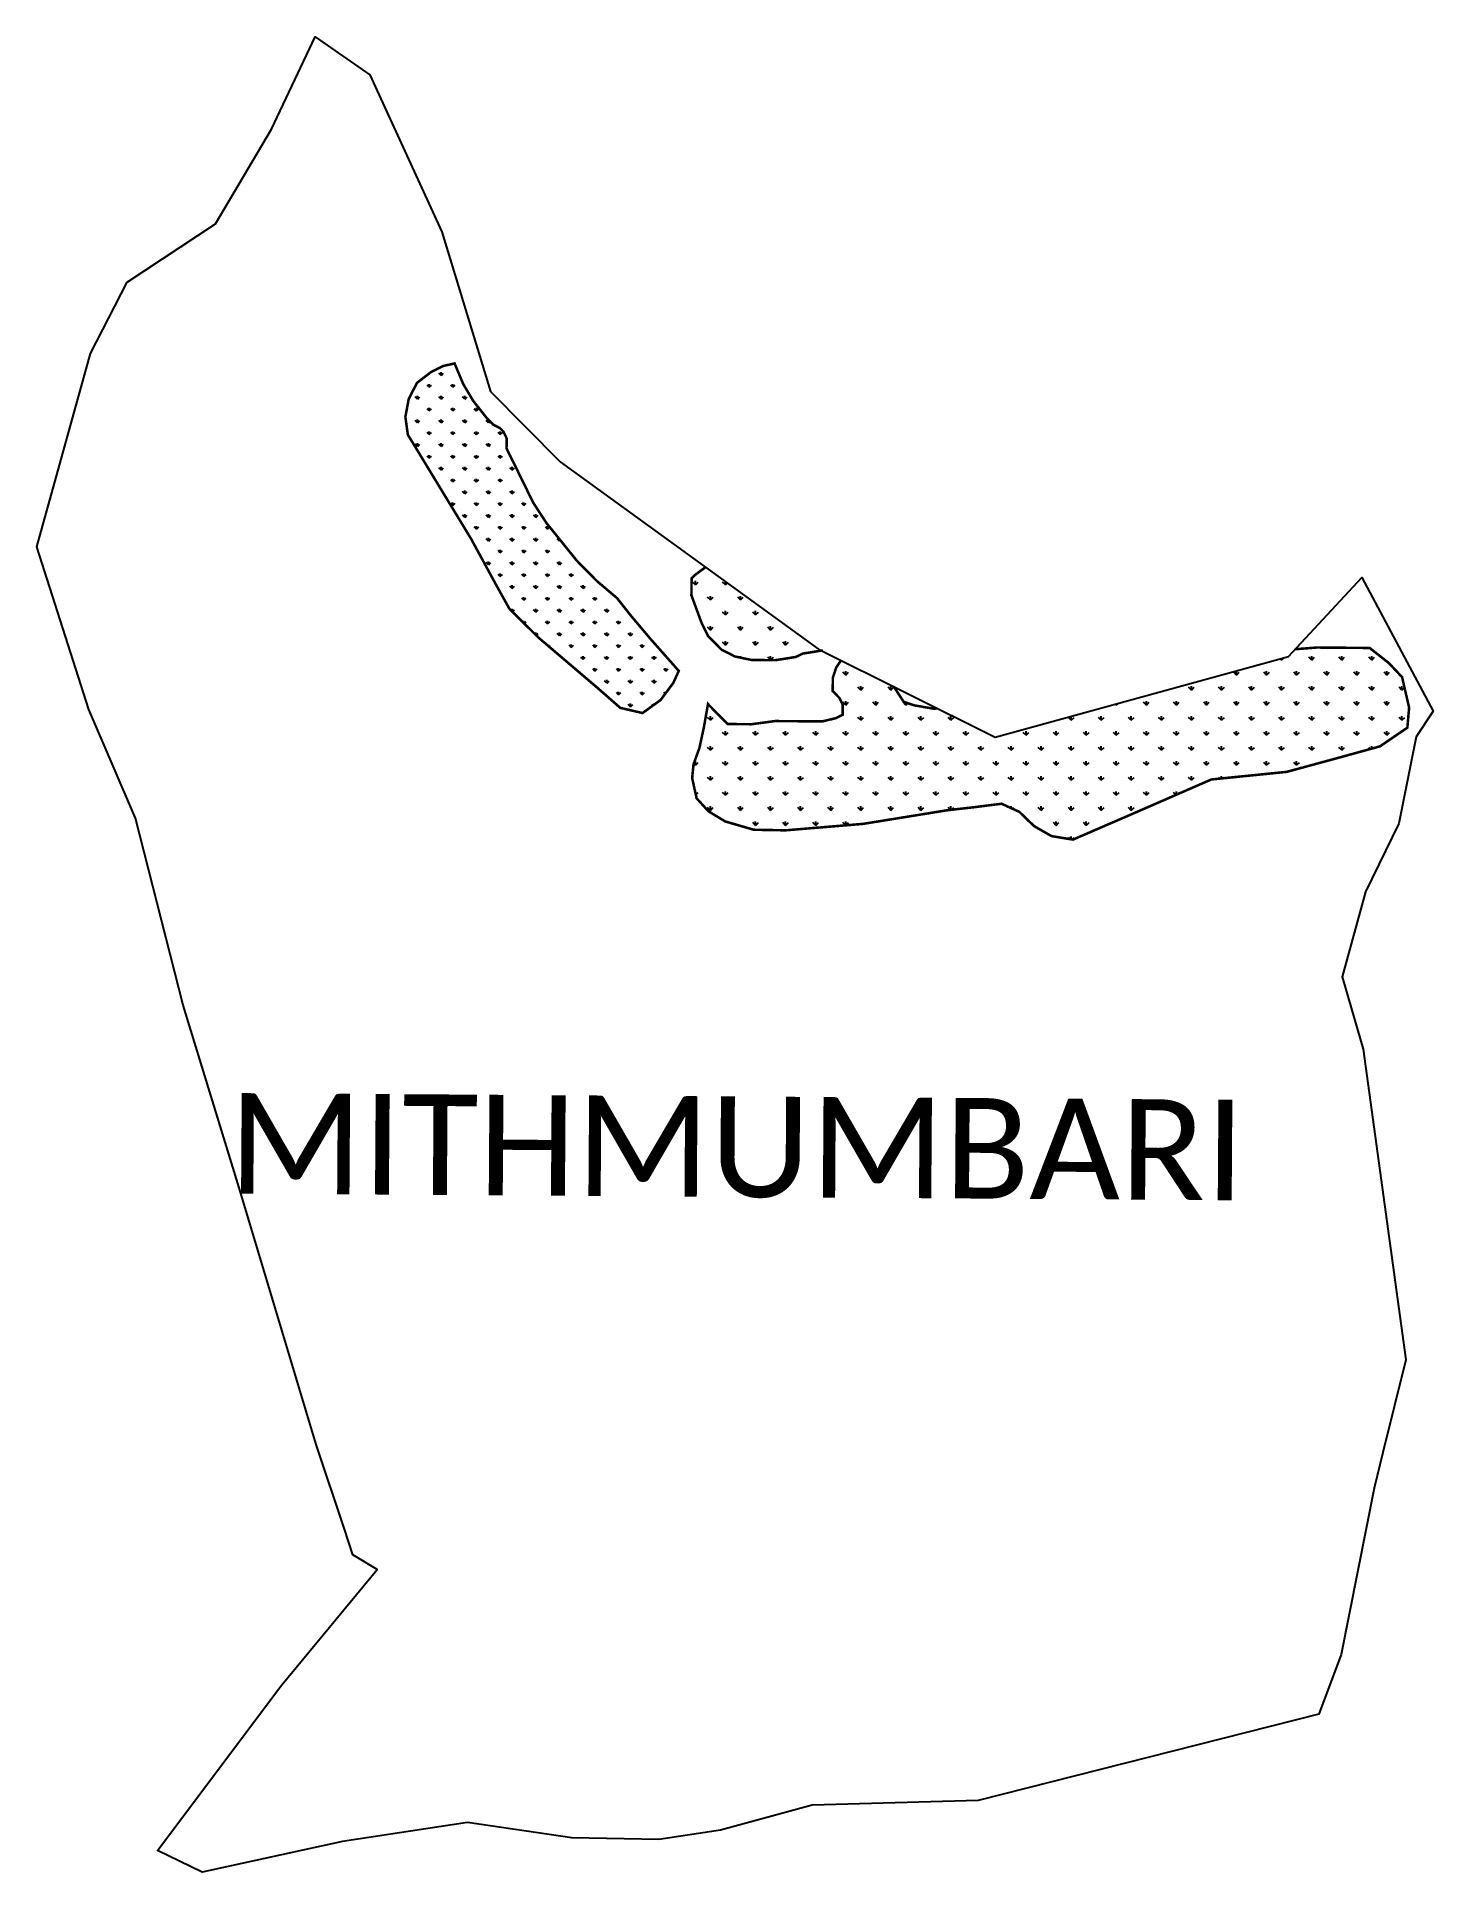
# Model space of a CAD drawing. Header units: metres. Extents: x 327657 to 329326, y 1807570 to 1809764.
import ezdxf

# ---------------------------------------------------------------- set-up
doc = ezdxf.new("R2010")
doc.units = ezdxf.units.M
doc.layers.add('MANGROOVES', color=112, linetype='Continuous')
doc.layers.add('VILLAGE NAME', color=250, linetype='Continuous')

msp = doc.modelspace()

# ---------------------------------------------------------------- linework, layer by layer
at = {"color": 3}
msp.add_lwpolyline([(327764.7, 1809470.3), (327870.5, 1809540.1), (327937.4, 1809653.3), (327989.6, 1809763.8), (328054.7, 1809718.3), (328140.7, 1809530.5), (328199.2, 1809339.9), (328282.3, 1809255.5), (328591.1, 1809031.7), (328801.9, 1808926.6), (329152.7, 1809022.9), (329240.1, 1809117.3), (329325.6, 1808957.7), (329305.1, 1808927), (329284.5, 1808823.5), (329244.7, 1808741.5), (329216.7, 1808640.1), (329241.6, 1808553.8), (329292.9, 1808182.3), (329265.2, 1808071.6), (329255.1, 1808028.8), (329215.4, 1807830.2), (329188.9, 1807758.9), (328781.6, 1807655.6), (328583.3, 1807650.1), (328473.8, 1807619.9), (328400, 1807609.1), (328296.1, 1807610.7), (328171.4, 1807629.4), (328022.3, 1807606.5), (327854.5, 1807569.7), (327801, 1807595.6), (327949.5, 1807793.8), (328063.5, 1807931.6), (328034.6, 1807949.2), (328024.5, 1807979.7), (327990.8, 1808081.2), (327898.8, 1808387.7), (327831.9, 1808606.3), (327775, 1808829.8), (327719.2, 1808959.7), (327656.8, 1809153.9), (327720.9, 1809385.1), (327764.7, 1809470.3)], dxfattribs=at)
at = {"layer": 'MANGROOVES', "linetype": 'Continuous'}
for p, q in [((328125.8, 1809344.8), (328123.2, 1809347.5)), ((328125.8, 1809344.8), (328125.8, 1809348.6)), ((328125.8, 1809344.8), (328128.5, 1809347.5)), ((328140, 1809359), (328137.3, 1809361.6)), ((328140, 1809359), (328140, 1809362.7)), ((328140, 1809359), (328142.6, 1809361.6)), ((328154.1, 1809344.8), (328151.5, 1809347.5)), ((328154.1, 1809344.8), (328154.1, 1809348.6)), ((328154.1, 1809344.8), (328156.8, 1809347.5)), ((328111.7, 1809330.7), (328109, 1809333.3)), ((328111.7, 1809330.7), (328111.7, 1809334.4)), ((328111.7, 1809330.7), (328114.3, 1809333.3)), ((328125.8, 1809316.5), (328125.8, 1809320.3)), ((328140, 1809330.7), (328137.3, 1809333.3)), ((328140, 1809330.7), (328140, 1809334.4)), ((328140, 1809330.7), (328142.6, 1809333.3)), ((328154.1, 1809316.5), (328154.1, 1809320.3)), ((328168.3, 1809330.7), (328165.6, 1809333.3)), ((328168.3, 1809330.7), (328168.3, 1809334.4)), ((328168.3, 1809330.7), (328170.9, 1809333.3)), ((328182.4, 1809316.5), (328182.4, 1809320.3)), ((328098.9, 1809317.9), (328100.2, 1809319.2)), ((328111.7, 1809302.4), (328109, 1809305.1)), ((328111.7, 1809302.4), (328111.7, 1809306.2)), ((328111.7, 1809302.4), (328114.3, 1809305.1)), ((328125.8, 1809316.5), (328123.2, 1809319.2)), ((328125.8, 1809316.5), (328128.5, 1809319.2)), ((328140, 1809302.4), (328137.3, 1809305.1)), ((328140, 1809302.4), (328140, 1809306.2)), ((328140, 1809302.4), (328142.6, 1809305.1)), ((328154.1, 1809316.5), (328151.5, 1809319.2)), ((328154.1, 1809316.5), (328156.8, 1809319.2)), ((328168.3, 1809302.4), (328165.6, 1809305.1)), ((328168.3, 1809302.4), (328168.3, 1809306.2)), ((328168.3, 1809302.4), (328170.9, 1809305.1)), ((328182.4, 1809316.5), (328179.7, 1809319.2)), ((328182.4, 1809316.5), (328185.1, 1809319.2)), ((328196.5, 1809302.4), (328193.9, 1809305.1)), ((328196.5, 1809302.4), (328196.5, 1809306)), ((328196.5, 1809302.4), (328198.3, 1809304.2)), ((328099.9, 1809290.6), (328100.2, 1809290.9)), ((328111.7, 1809274.1), (328109, 1809276.8)), ((328111.7, 1809274.1), (328111.7, 1809277.9)), ((328111.7, 1809274.1), (328114.3, 1809276.8)), ((328125.8, 1809288.3), (328123.2, 1809290.9)), ((328125.8, 1809288.3), (328125.8, 1809292)), ((328125.8, 1809288.3), (328128.5, 1809290.9)), ((328140, 1809274.1), (328137.3, 1809276.8)), ((328140, 1809274.1), (328140, 1809277.9)), ((328140, 1809274.1), (328142.6, 1809276.8)), ((328154.1, 1809288.3), (328151.5, 1809290.9)), ((328154.1, 1809288.3), (328154.1, 1809292)), ((328154.1, 1809288.3), (328156.8, 1809290.9)), ((328168.3, 1809274.1), (328165.6, 1809276.8)), ((328168.3, 1809274.1), (328168.3, 1809277.9)), ((328168.3, 1809274.1), (328170.9, 1809276.8)), ((328182.4, 1809288.3), (328179.7, 1809290.9)), ((328182.4, 1809288.3), (328182.4, 1809292)), ((328182.4, 1809288.3), (328185.1, 1809290.9)), ((328196.5, 1809274.1), (328193.9, 1809276.8)), ((328196.5, 1809274.1), (328196.5, 1809277.9)), ((328196.5, 1809274.1), (328199.2, 1809276.8)), ((328210.7, 1809288.3), (328208, 1809290.9)), ((328210.7, 1809288.3), (328210.7, 1809292)), ((328210.7, 1809288.3), (328213.3, 1809290.9)), ((328125.8, 1809260), (328123.2, 1809262.6)), ((328125.8, 1809260), (328125.8, 1809263.7)), ((328125.8, 1809260), (328128.5, 1809262.6)), ((328154.1, 1809260), (328151.5, 1809262.6)), ((328154.1, 1809260), (328154.1, 1809263.7)), ((328154.1, 1809260), (328156.8, 1809262.6)), ((328182.4, 1809260), (328179.7, 1809262.6)), ((328182.4, 1809260), (328182.4, 1809263.7)), ((328182.4, 1809260), (328185.1, 1809262.6)), ((328210.7, 1809260), (328208, 1809262.6)), ((328210.7, 1809260), (328210.7, 1809263.7)), ((328210.7, 1809260), (328213.3, 1809262.6)), ((328140, 1809245.8), (328137.3, 1809248.5)), ((328140, 1809245.8), (328140, 1809249.6)), ((328140, 1809245.8), (328142.6, 1809248.5)), ((328154.1, 1809231.7), (328151.5, 1809234.3)), ((328154.1, 1809231.7), (328154.1, 1809235.4)), ((328154.1, 1809231.7), (328156.8, 1809234.3)), ((328168.3, 1809245.8), (328165.6, 1809248.5)), ((328168.3, 1809245.8), (328168.3, 1809249.6)), ((328168.3, 1809245.8), (328170.9, 1809248.5)), ((328182.4, 1809231.7), (328179.7, 1809234.3)), ((328182.4, 1809231.7), (328182.4, 1809235.4)), ((328182.4, 1809231.7), (328185.1, 1809234.3)), ((328196.5, 1809245.8), (328193.9, 1809248.5)), ((328196.5, 1809245.8), (328196.5, 1809249.6)), ((328196.5, 1809245.8), (328199.2, 1809248.5)), ((328210.7, 1809231.7), (328208, 1809234.3)), ((328210.7, 1809231.7), (328210.7, 1809235.4)), ((328210.7, 1809231.7), (328213.3, 1809234.3)), ((328224.8, 1809245.8), (328222.2, 1809248.5)), ((328224.8, 1809245.8), (328224.8, 1809249.6)), ((328224.8, 1809245.8), (328227.5, 1809248.5)), ((328236.8, 1809233.9), (328236.3, 1809234.3)), ((328141.9, 1809219.5), (328142.6, 1809220.2)), ((328168.3, 1809217.6), (328165.6, 1809220.2)), ((328168.3, 1809217.6), (328168.3, 1809221.3)), ((328168.3, 1809217.6), (328170.9, 1809220.2)), ((328196.5, 1809217.6), (328193.9, 1809220.2)), ((328196.5, 1809217.6), (328196.5, 1809221.3)), ((328196.5, 1809217.6), (328199.2, 1809220.2)), ((328224.8, 1809217.6), (328222.2, 1809220.2)), ((328224.8, 1809217.6), (328224.8, 1809221.3)), ((328224.8, 1809217.6), (328227.5, 1809220.2)), ((328154.1, 1809203.4), (328151.5, 1809206.1)), ((328154.1, 1809203.4), (328154.1, 1809207.2)), ((328154.1, 1809203.4), (328156.8, 1809206.1)), ((328168.3, 1809189.3), (328165.6, 1809191.9)), ((328168.3, 1809189.3), (328168.3, 1809193)), ((328168.3, 1809189.3), (328170.9, 1809191.9)), ((328182.4, 1809203.4), (328179.7, 1809206.1)), ((328182.4, 1809203.4), (328182.4, 1809207.2)), ((328182.4, 1809203.4), (328185.1, 1809206.1)), ((328196.5, 1809189.3), (328193.9, 1809191.9)), ((328196.5, 1809189.3), (328196.5, 1809193)), ((328196.5, 1809189.3), (328199.2, 1809191.9)), ((328210.7, 1809203.4), (328208, 1809206.1)), ((328210.7, 1809203.4), (328210.7, 1809207.2)), ((328210.7, 1809203.4), (328213.3, 1809206.1)), ((328224.8, 1809189.3), (328222.2, 1809191.9)), ((328224.8, 1809189.3), (328224.8, 1809193)), ((328224.8, 1809189.3), (328227.5, 1809191.9)), ((328239, 1809203.4), (328236.3, 1809206.1)), ((328239, 1809203.4), (328239, 1809207.2)), ((328239, 1809203.4), (328241.6, 1809206.1)), ((328253.1, 1809189.3), (328250.5, 1809191.9)), ((328253.1, 1809189.3), (328253.1, 1809193)), ((328253.1, 1809189.3), (328255.8, 1809191.9)), ((328182.4, 1809175.1), (328179.7, 1809177.8)), ((328182.4, 1809175.1), (328182.4, 1809178.9)), ((328182.4, 1809175.1), (328185.1, 1809177.8)), ((328210.7, 1809175.1), (328208, 1809177.8)), ((328210.7, 1809175.1), (328210.7, 1809178.9)), ((328210.7, 1809175.1), (328213.3, 1809177.8)), ((328239, 1809175.1), (328236.3, 1809177.8)), ((328239, 1809175.1), (328239, 1809178.9)), ((328239, 1809175.1), (328241.6, 1809177.8)), ((328267.3, 1809175.1), (328264.6, 1809177.8)), ((328267.3, 1809175.1), (328267.3, 1809178.9)), ((328267.3, 1809175.1), (328269.8, 1809177.7)), ((328184, 1809148.5), (328185.1, 1809149.5)), ((328196.5, 1809161), (328193.9, 1809163.6)), ((328196.5, 1809161), (328196.5, 1809164.7)), ((328196.5, 1809161), (328199.2, 1809163.6)), ((328210.7, 1809146.8), (328208, 1809149.5)), ((328210.7, 1809146.8), (328210.7, 1809150.6)), ((328210.7, 1809146.8), (328213.3, 1809149.5)), ((328224.8, 1809161), (328222.2, 1809163.6)), ((328224.8, 1809161), (328224.8, 1809164.7)), ((328224.8, 1809161), (328227.5, 1809163.6)), ((328239, 1809146.8), (328236.3, 1809149.5)), ((328239, 1809146.8), (328239, 1809150.6)), ((328239, 1809146.8), (328241.6, 1809149.5)), ((328253.1, 1809161), (328250.5, 1809163.6)), ((328253.1, 1809161), (328253.1, 1809164.7)), ((328253.1, 1809161), (328255.8, 1809163.6)), ((328267.3, 1809146.8), (328264.6, 1809149.5)), ((328267.3, 1809146.8), (328267.3, 1809150.6)), ((328267.3, 1809146.8), (328269.9, 1809149.5)), ((328281.4, 1809161), (328278.7, 1809163.6)), ((328281.4, 1809161), (328281.4, 1809163.3)), ((328281.4, 1809161), (328282.4, 1809162)), ((328196.5, 1809132.7), (328193.9, 1809135.4)), ((328196.5, 1809132.7), (328196.5, 1809136.5)), ((328196.5, 1809132.7), (328199.2, 1809135.4)), ((328210.7, 1809118.6), (328210.7, 1809122.3)), ((328224.8, 1809132.7), (328222.2, 1809135.4)), ((328224.8, 1809132.7), (328224.8, 1809136.5)), ((328224.8, 1809132.7), (328227.5, 1809135.4)), ((328239, 1809118.6), (328239, 1809122.3)), ((328253.1, 1809132.7), (328250.5, 1809135.4)), ((328253.1, 1809132.7), (328253.1, 1809136.5)), ((328253.1, 1809132.7), (328255.8, 1809135.4)), ((328267.3, 1809118.6), (328267.3, 1809122.3)), ((328281.4, 1809132.7), (328278.7, 1809135.4)), ((328281.4, 1809132.7), (328281.4, 1809136.5)), ((328281.4, 1809132.7), (328284, 1809135.4)), ((328295.5, 1809118.6), (328295.5, 1809122.3)), ((328210.7, 1809118.6), (328208, 1809121.2)), ((328210.7, 1809118.6), (328213.3, 1809121.2)), ((328224.8, 1809104.4), (328222.2, 1809107.1)), ((328224.8, 1809104.4), (328224.8, 1809108.2)), ((328224.8, 1809104.4), (328227.5, 1809107.1)), ((328239, 1809118.6), (328236.3, 1809121.2)), ((328239, 1809118.6), (328241.6, 1809121.2)), ((328253.1, 1809104.4), (328250.5, 1809107.1)), ((328253.1, 1809104.4), (328253.1, 1809108.2)), ((328253.1, 1809104.4), (328255.8, 1809107.1)), ((328267.3, 1809118.6), (328264.6, 1809121.2)), ((328267.3, 1809118.6), (328269.9, 1809121.2)), ((328281.4, 1809104.4), (328278.7, 1809107.1)), ((328281.4, 1809104.4), (328281.4, 1809108.2)), ((328281.4, 1809104.4), (328284, 1809107.1)), ((328295.5, 1809118.6), (328292.9, 1809121.2)), ((328295.5, 1809118.6), (328298.2, 1809121.2)), ((328309.7, 1809104.4), (328307, 1809107.1)), ((328309.7, 1809104.4), (328309.7, 1809108.2)), ((328309.7, 1809104.4), (328312.3, 1809107.1)), ((328443.9, 1809108.5), (328440.5, 1809111.9)), ((328443.9, 1809108.5), (328443.9, 1809113.3)), ((328443.9, 1809108.5), (328447.3, 1809111.9)), ((328479.8, 1809108.5), (328476.4, 1809111.9)), ((328479.8, 1809108.5), (328479.8, 1809112.3)), ((328479.8, 1809108.5), (328482, 1809110.7)), ((328224.8, 1809076.7), (328224.8, 1809079.9)), ((328225.1, 1809076.4), (328227.5, 1809078.8)), ((328239, 1809090.3), (328236.3, 1809092.9)), ((328239, 1809090.3), (328239, 1809094)), ((328239, 1809090.3), (328241.6, 1809092.9)), ((328253.1, 1809076.1), (328250.5, 1809078.8)), ((328253.1, 1809076.1), (328253.1, 1809079.9)), ((328253.1, 1809076.1), (328255.8, 1809078.8)), ((328267.3, 1809090.3), (328264.6, 1809092.9)), ((328267.3, 1809090.3), (328267.3, 1809094)), ((328267.3, 1809090.3), (328269.9, 1809092.9)), ((328281.4, 1809076.1), (328278.7, 1809078.8)), ((328281.4, 1809076.1), (328281.4, 1809079.9)), ((328281.4, 1809076.1), (328284, 1809078.8)), ((328295.5, 1809090.3), (328292.9, 1809092.9)), ((328295.5, 1809090.3), (328295.5, 1809094)), ((328295.5, 1809090.3), (328298.2, 1809092.9)), ((328309.7, 1809076.1), (328307, 1809078.8)), ((328309.7, 1809076.1), (328309.7, 1809079.9)), ((328309.7, 1809076.1), (328312.3, 1809078.8)), ((328323.8, 1809090.3), (328321.2, 1809092.9)), ((328323.8, 1809090.3), (328323.8, 1809094)), ((328323.8, 1809090.3), (328326.5, 1809092.9)), ((328338, 1809076.1), (328335.3, 1809078.8)), ((328338, 1809076.1), (328338, 1809079.9)), ((328338, 1809076.1), (328340.6, 1809078.8)), ((328352.1, 1809090.3), (328349.5, 1809092.9)), ((328352.1, 1809090.3), (328352.1, 1809090.4)), ((328352.1, 1809090.3), (328352.2, 1809090.3)), ((328461.8, 1809090.6), (328458.5, 1809093.9)), ((328461.8, 1809090.6), (328461.8, 1809095.3)), ((328461.8, 1809090.6), (328465.2, 1809093.9)), ((328497.8, 1809090.6), (328494.4, 1809093.9)), ((328497.8, 1809090.6), (328497.8, 1809095.3)), ((328497.8, 1809090.6), (328501.1, 1809093.9)), ((328239, 1809062.7), (328239, 1809065.7)), ((328239.3, 1809062.4), (328241.6, 1809064.6)), ((328267.3, 1809062), (328264.6, 1809064.6)), ((328267.3, 1809062), (328267.3, 1809065.7)), ((328267.3, 1809062), (328269.9, 1809064.6)), ((328295.5, 1809062), (328292.9, 1809064.6)), ((328295.5, 1809062), (328295.5, 1809065.7)), ((328295.5, 1809062), (328298.2, 1809064.6)), ((328323.8, 1809062), (328321.2, 1809064.6)), ((328323.8, 1809062), (328323.8, 1809065.7)), ((328323.8, 1809062), (328326.5, 1809064.6)), ((328352.1, 1809062), (328349.5, 1809064.6)), ((328352.1, 1809062), (328352.1, 1809065.7)), ((328352.1, 1809062), (328354.8, 1809064.6)), ((328446.7, 1809075.4), (328447.3, 1809076)), ((328461.8, 1809054.6), (328458.5, 1809058)), ((328461.8, 1809054.6), (328461.8, 1809059.4)), ((328461.8, 1809054.6), (328465.2, 1809058)), ((328479.8, 1809072.6), (328476.4, 1809076)), ((328479.8, 1809072.6), (328479.8, 1809077.4)), ((328479.8, 1809072.6), (328483.2, 1809076)), ((328497.8, 1809054.6), (328494.4, 1809058)), ((328497.8, 1809054.6), (328497.8, 1809059.4)), ((328497.8, 1809054.6), (328501.1, 1809058)), ((328515.7, 1809072.6), (328512.4, 1809076)), ((328515.7, 1809072.6), (328515.7, 1809077.4)), ((328515.7, 1809072.6), (328519.1, 1809076)), ((328533.7, 1809054.6), (328530.3, 1809058)), ((328533.7, 1809054.6), (328533.7, 1809059.4)), ((328533.7, 1809054.6), (328537.1, 1809058)), ((328253.1, 1809048.8), (328253.1, 1809051.6)), ((328253.6, 1809048.3), (328255.8, 1809050.5)), ((328267.3, 1809036.2), (328267.3, 1809037.5)), ((328268.6, 1809035.1), (328269.9, 1809036.4)), ((328281.4, 1809047.8), (328278.7, 1809050.5)), ((328281.4, 1809047.8), (328281.4, 1809051.6)), ((328281.4, 1809047.8), (328284, 1809050.5)), ((328295.5, 1809033.7), (328292.9, 1809036.4)), ((328295.5, 1809033.7), (328295.5, 1809037.5)), ((328295.5, 1809033.7), (328298.2, 1809036.4)), ((328309.7, 1809047.8), (328307, 1809050.5)), ((328309.7, 1809047.8), (328309.7, 1809051.6)), ((328309.7, 1809047.8), (328312.3, 1809050.5)), ((328323.8, 1809033.7), (328321.2, 1809036.4)), ((328323.8, 1809033.7), (328323.8, 1809037.5)), ((328323.8, 1809033.7), (328326.5, 1809036.4)), ((328338, 1809047.8), (328335.3, 1809050.5)), ((328338, 1809047.8), (328338, 1809051.6)), ((328338, 1809047.8), (328340.6, 1809050.5)), ((328352.1, 1809033.7), (328349.5, 1809036.4)), ((328352.1, 1809033.7), (328352.1, 1809037.5)), ((328352.1, 1809033.7), (328354.8, 1809036.4)), ((328366.2, 1809047.8), (328363.6, 1809050.5)), ((328366.2, 1809047.8), (328366.2, 1809051.6)), ((328366.2, 1809047.8), (328368.9, 1809050.5)), ((328380.4, 1809033.7), (328377.7, 1809036.4)), ((328380.4, 1809033.7), (328380.4, 1809037.5)), ((328380.4, 1809033.7), (328383, 1809036.4)), ((328479.8, 1809036.7), (328476.4, 1809040)), ((328479.8, 1809036.7), (328479.8, 1809041.4)), ((328479.8, 1809036.7), (328483.2, 1809040)), ((328515.7, 1809036.7), (328512.4, 1809040)), ((328515.7, 1809036.7), (328515.7, 1809041.4)), ((328515.7, 1809036.7), (328519.1, 1809040)), ((328551.7, 1809036.7), (328548.3, 1809040)), ((328551.7, 1809036.7), (328551.7, 1809041.4)), ((328551.7, 1809036.7), (328555, 1809040)), ((328283.9, 1809022.1), (328284, 1809022.2)), ((328309.7, 1809019.6), (328307, 1809022.2)), ((328309.7, 1809019.6), (328309.7, 1809023.3)), ((328309.7, 1809019.6), (328312.3, 1809022.2)), ((328338, 1809019.6), (328335.3, 1809022.2)), ((328338, 1809019.6), (328338, 1809023.3)), ((328338, 1809019.6), (328340.6, 1809022.2)), ((328366.2, 1809019.6), (328363.6, 1809022.2)), ((328366.2, 1809019.6), (328366.2, 1809023.3)), ((328366.2, 1809019.6), (328368.9, 1809022.2)), ((328394.5, 1809019.6), (328391.9, 1809022.2)), ((328394.5, 1809019.6), (328394.5, 1809023.3)), ((328394.5, 1809019.6), (328397.2, 1809022.2)), ((328497.8, 1809021.6), (328497.8, 1809023.5)), ((328500.2, 1809021.1), (328501.1, 1809022.1)), ((328533.7, 1809018.7), (328530.3, 1809022.1)), ((328533.7, 1809018.7), (328533.7, 1809023.5)), ((328533.7, 1809018.7), (328537.1, 1809022.1)), ((329144.3, 1809018.7), (329142.9, 1809020.2)), ((329144.3, 1809018.7), (329146.9, 1809021.3)), ((329144.3, 1809018.7), (329144.3, 1809020.6)), ((329180.3, 1809018.7), (329176.9, 1809022.1)), ((329180.3, 1809018.7), (329180.3, 1809023.5)), ((329180.3, 1809018.7), (329183.6, 1809022.1)), ((329216.2, 1809018.7), (329212.8, 1809022.1)), ((329216.2, 1809018.7), (329216.2, 1809023.5)), ((329216.2, 1809018.7), (329219.6, 1809022.1)), ((329252.1, 1809018.7), (329248.7, 1809022.1)), ((329252.1, 1809018.7), (329252.1, 1809023.5)), ((329252.1, 1809018.7), (329255.5, 1809022.1)), ((328323.8, 1809005.4), (328321.2, 1809008.1)), ((328323.8, 1809005.4), (328323.8, 1809009.2)), ((328323.8, 1809005.4), (328326.5, 1809008.1)), ((328338, 1808991.3), (328335.3, 1808993.9)), ((328338, 1808991.3), (328338, 1808995)), ((328338, 1808991.3), (328340.6, 1808993.9)), ((328352.1, 1809005.4), (328349.5, 1809008.1)), ((328352.1, 1809005.4), (328352.1, 1809009.2)), ((328352.1, 1809005.4), (328354.8, 1809008.1)), ((328366.2, 1808991.3), (328363.6, 1808993.9)), ((328366.2, 1808991.3), (328366.2, 1808995)), ((328366.2, 1808991.3), (328368.9, 1808993.9)), ((328380.4, 1809005.4), (328377.7, 1809008.1)), ((328380.4, 1809005.4), (328380.4, 1809009.2)), ((328380.4, 1809005.4), (328383, 1809008.1)), ((328394.5, 1808991.3), (328391.9, 1808993.9)), ((328394.5, 1808991.3), (328394.5, 1808995)), ((328394.5, 1808991.3), (328397.2, 1808993.9)), ((328408.7, 1809005.4), (328406, 1809008.1)), ((328408.7, 1809005.4), (328408.7, 1809009.2)), ((328408.7, 1809005.4), (328411.3, 1809008.1)), ((328623.5, 1809000.8), (328620.1, 1809004.1)), ((328623.5, 1809000.8), (328623.5, 1809005.5)), ((328623.5, 1809000.8), (328626.9, 1809004.1)), ((329090.5, 1809000.8), (329087.1, 1809004.1)), ((329090.5, 1809000.8), (329090.5, 1809005.5)), ((329090.5, 1809000.8), (329093.8, 1809004.1)), ((329126.4, 1809000.8), (329123, 1809004.1)), ((329126.4, 1809000.8), (329126.4, 1809005.5)), ((329126.4, 1809000.8), (329129.8, 1809004.1)), ((329162.3, 1809000.8), (329158.9, 1809004.1)), ((329162.3, 1809000.8), (329162.3, 1809005.5)), ((329162.3, 1809000.8), (329165.7, 1809004.1)), ((329198.2, 1809000.8), (329194.9, 1809004.1)), ((329198.2, 1809000.8), (329198.2, 1809005.5)), ((329198.2, 1809000.8), (329201.6, 1809004.1)), ((329234.1, 1809000.8), (329230.8, 1809004.1)), ((329234.1, 1809000.8), (329234.1, 1809005.5)), ((329234.1, 1809000.8), (329237.5, 1809004.1)), ((329270.1, 1809000.8), (329266.7, 1809004.1)), ((329270.1, 1809000.8), (329270.1, 1809005.5)), ((329270.1, 1809000.8), (329273.4, 1809004.1)), ((328352.1, 1808977.1), (328349.5, 1808979.8)), ((328352.1, 1808977.1), (328352.1, 1808980.9)), ((328352.1, 1808977.1), (328354.8, 1808979.8)), ((328380.4, 1808977.1), (328377.7, 1808979.8)), ((328380.4, 1808977.1), (328380.4, 1808980.9)), ((328380.4, 1808977.1), (328383, 1808979.8)), ((328407.6, 1808978.2), (328406, 1808979.8)), ((328408.7, 1808979.6), (328408.7, 1808980.9)), ((328608, 1808985.2), (328608.9, 1808986.2)), ((328623.5, 1808964.8), (328623.5, 1808969.6)), ((328641.5, 1808982.8), (328638.1, 1808986.2)), ((328641.5, 1808982.8), (328641.5, 1808987.6)), ((328641.5, 1808982.8), (328644.8, 1808986.2)), ((328659.4, 1808964.8), (328659.4, 1808969.6)), ((328677.4, 1808982.8), (328674, 1808986.2)), ((328677.4, 1808982.8), (328677.4, 1808987.6)), ((328677.4, 1808982.8), (328680.7, 1808986.2)), ((328982.7, 1808964.8), (328982.7, 1808969.6)), ((329018.6, 1808964.8), (329018.6, 1808969.6)), ((329036.6, 1808982.8), (329033.2, 1808986.2)), ((329036.6, 1808982.8), (329036.6, 1808987.6)), ((329036.6, 1808982.8), (329040, 1808986.2)), ((329054.5, 1808964.8), (329054.5, 1808969.6)), ((329072.5, 1808982.8), (329069.1, 1808986.2)), ((329072.5, 1808982.8), (329072.5, 1808987.6)), ((329072.5, 1808982.8), (329075.9, 1808986.2)), ((329090.5, 1808964.8), (329090.5, 1808969.6)), ((329108.4, 1808982.8), (329105.1, 1808986.2)), ((329108.4, 1808982.8), (329108.4, 1808987.6)), ((329108.4, 1808982.8), (329111.8, 1808986.2)), ((329126.4, 1808964.8), (329126.4, 1808969.6)), ((329144.3, 1808982.8), (329141, 1808986.2)), ((329144.3, 1808982.8), (329144.3, 1808987.6)), ((329144.3, 1808982.8), (329147.7, 1808986.2)), ((329162.3, 1808964.8), (329162.3, 1808969.6)), ((329180.3, 1808982.8), (329176.9, 1808986.2)), ((329180.3, 1808982.8), (329180.3, 1808987.6)), ((329180.3, 1808982.8), (329183.6, 1808986.2)), ((329198.2, 1808964.8), (329198.2, 1808969.6)), ((329216.2, 1808982.8), (329212.8, 1808986.2)), ((329216.2, 1808982.8), (329216.2, 1808987.6)), ((329216.2, 1808982.8), (329219.6, 1808986.2)), ((329234.1, 1808964.8), (329234.1, 1808969.6)), ((329252.1, 1808982.8), (329248.7, 1808986.2)), ((329252.1, 1808982.8), (329252.1, 1808987.6)), ((329252.1, 1808982.8), (329255.5, 1808986.2)), ((329270.1, 1808964.8), (329270.1, 1808969.6)), ((329288, 1808982.8), (329284.7, 1808986.2)), ((329288, 1808982.8), (329288, 1808987.6)), ((329288, 1808982.8), (329291.1, 1808985.9)), ((328366.2, 1808963), (328363.6, 1808965.6)), ((328366.2, 1808963), (328366.2, 1808966.7)), ((328366.2, 1808963), (328368.9, 1808965.6)), ((328393.2, 1808964.4), (328391.9, 1808965.6)), ((328394.5, 1808965.3), (328394.5, 1808966.7)), ((328461.8, 1808946.9), (328458.5, 1808950.2)), ((328461.8, 1808946.9), (328461.8, 1808951.6)), ((328461.8, 1808946.9), (328465.2, 1808950.2)), ((328605.5, 1808946.9), (328604.8, 1808947.6)), ((328605.5, 1808946.9), (328606.8, 1808948.1)), ((328605.5, 1808946.9), (328605.5, 1808947.8)), ((328623.5, 1808964.8), (328620.1, 1808968.2)), ((328623.5, 1808964.8), (328626.9, 1808968.2)), ((328641.5, 1808946.9), (328638.1, 1808950.2)), ((328641.5, 1808946.9), (328641.5, 1808951.6)), ((328641.5, 1808946.9), (328644.8, 1808950.2)), ((328659.4, 1808964.8), (328656, 1808968.2)), ((328659.4, 1808964.8), (328662.8, 1808968.2)), ((328677.4, 1808946.9), (328674, 1808950.2)), ((328677.4, 1808946.9), (328677.4, 1808951.6)), ((328677.4, 1808946.9), (328680.7, 1808950.2)), ((328695.3, 1808964.8), (328692, 1808968.2)), ((328695.3, 1808964.8), (328695.3, 1808968)), ((328695.3, 1808964.8), (328697.7, 1808967.2)), ((328713.3, 1808946.9), (328709.9, 1808950.2)), ((328713.3, 1808946.9), (328713.3, 1808951.6)), ((328713.3, 1808946.9), (328716.7, 1808950.2)), ((328749.2, 1808946.9), (328745.8, 1808950.2)), ((328749.2, 1808946.9), (328749.2, 1808951.6)), ((328749.2, 1808946.9), (328752.6, 1808950.2)), ((328892.9, 1808946.9), (328889.5, 1808950.2)), ((328892.9, 1808946.9), (328892.9, 1808951.6)), ((328892.9, 1808946.9), (328896.3, 1808950.2)), ((328928.8, 1808946.9), (328925.5, 1808950.2)), ((328928.8, 1808946.9), (328928.8, 1808951.6)), ((328928.8, 1808946.9), (328932.2, 1808950.2)), ((328946.8, 1808964.8), (328945.6, 1808966)), ((328946.8, 1808964.8), (328948.9, 1808966.9)), ((328946.8, 1808964.8), (328946.8, 1808966.4)), ((328964.7, 1808946.9), (328961.4, 1808950.2)), ((328964.7, 1808946.9), (328964.7, 1808951.6)), ((328964.7, 1808946.9), (328968.1, 1808950.2)), ((328982.7, 1808964.8), (328979.3, 1808968.2)), ((328982.7, 1808964.8), (328986.1, 1808968.2)), ((329000.7, 1808946.9), (328997.3, 1808950.2)), ((329000.7, 1808946.9), (329000.7, 1808951.6)), ((329000.7, 1808946.9), (329004, 1808950.2)), ((329018.6, 1808964.8), (329015.3, 1808968.2)), ((329018.6, 1808964.8), (329022, 1808968.2)), ((329036.6, 1808946.9), (329033.2, 1808950.2)), ((329036.6, 1808946.9), (329036.6, 1808951.6)), ((329036.6, 1808946.9), (329040, 1808950.2)), ((329054.5, 1808964.8), (329051.2, 1808968.2)), ((329054.5, 1808964.8), (329057.9, 1808968.2)), ((329072.5, 1808946.9), (329069.1, 1808950.2)), ((329072.5, 1808946.9), (329072.5, 1808951.6)), ((329072.5, 1808946.9), (329075.9, 1808950.2)), ((329090.5, 1808964.8), (329087.1, 1808968.2)), ((329090.5, 1808964.8), (329093.8, 1808968.2)), ((329108.4, 1808946.9), (329105.1, 1808950.2)), ((329108.4, 1808946.9), (329108.4, 1808951.6)), ((329108.4, 1808946.9), (329111.8, 1808950.2)), ((329126.4, 1808964.8), (329123, 1808968.2)), ((329126.4, 1808964.8), (329129.8, 1808968.2)), ((329144.3, 1808946.9), (329141, 1808950.2)), ((329144.3, 1808946.9), (329144.3, 1808951.6)), ((329144.3, 1808946.9), (329147.7, 1808950.2)), ((329162.3, 1808964.8), (329158.9, 1808968.2)), ((329162.3, 1808964.8), (329165.7, 1808968.2)), ((329180.3, 1808946.9), (329176.9, 1808950.2)), ((329180.3, 1808946.9), (329180.3, 1808951.6)), ((329180.3, 1808946.9), (329183.6, 1808950.2)), ((329198.2, 1808964.8), (329194.9, 1808968.2)), ((329198.2, 1808964.8), (329201.6, 1808968.2)), ((329216.2, 1808946.9), (329212.8, 1808950.2)), ((329216.2, 1808946.9), (329216.2, 1808951.6)), ((329216.2, 1808946.9), (329219.6, 1808950.2)), ((329234.1, 1808964.8), (329230.8, 1808968.2)), ((329234.1, 1808964.8), (329237.5, 1808968.2)), ((329252.1, 1808946.9), (329248.7, 1808950.2)), ((329252.1, 1808946.9), (329252.1, 1808951.6)), ((329252.1, 1808946.9), (329255.5, 1808950.2)), ((329270.1, 1808964.8), (329266.7, 1808968.2)), ((329270.1, 1808964.8), (329273.4, 1808968.2)), ((329288, 1808946.9), (329284.7, 1808950.2)), ((329288, 1808946.9), (329288, 1808951.6)), ((329288, 1808946.9), (329291.4, 1808950.2)), ((328479.8, 1808928.9), (328476.4, 1808932.3)), ((328479.8, 1808928.9), (328479.8, 1808933.7)), ((328479.8, 1808928.9), (328483.2, 1808932.3)), ((328515.7, 1808928.9), (328512.4, 1808932.3)), ((328515.7, 1808928.9), (328515.7, 1808933.7)), ((328515.7, 1808928.9), (328519.1, 1808932.3)), ((328551.7, 1808928.9), (328548.3, 1808932.3)), ((328551.7, 1808928.9), (328551.7, 1808933.7)), ((328551.7, 1808928.9), (328555, 1808932.3)), ((328587.6, 1808928.9), (328584.2, 1808932.3)), ((328587.6, 1808928.9), (328587.6, 1808933.7)), ((328587.6, 1808928.9), (328590.9, 1808932.3)), ((328623.5, 1808928.9), (328620.1, 1808932.3)), ((328623.5, 1808928.9), (328623.5, 1808933.7)), ((328623.5, 1808928.9), (328626.9, 1808932.3)), ((328659.4, 1808928.9), (328656, 1808932.3)), ((328659.4, 1808928.9), (328659.4, 1808933.7)), ((328659.4, 1808928.9), (328662.8, 1808932.3)), ((328695.3, 1808928.9), (328692, 1808932.3)), ((328695.3, 1808928.9), (328695.3, 1808933.7)), ((328695.3, 1808928.9), (328698.7, 1808932.3)), ((328731.3, 1808928.9), (328727.9, 1808932.3)), ((328731.3, 1808928.9), (328731.3, 1808933.7)), ((328731.3, 1808928.9), (328734.6, 1808932.3)), ((328767.2, 1808928.9), (328763.8, 1808932.3)), ((328767.2, 1808928.9), (328767.2, 1808933.7)), ((328767.2, 1808928.9), (328770.5, 1808932.3)), ((328839, 1808928.9), (328835.7, 1808932.3)), ((328839, 1808928.9), (328839, 1808933.7)), ((328839, 1808928.9), (328842.4, 1808932.3)), ((328874.9, 1808928.9), (328871.6, 1808932.3)), ((328874.9, 1808928.9), (328874.9, 1808933.7)), ((328874.9, 1808928.9), (328878.3, 1808932.3)), ((328910.9, 1808928.9), (328907.5, 1808932.3)), ((328910.9, 1808928.9), (328910.9, 1808933.7)), ((328910.9, 1808928.9), (328914.2, 1808932.3)), ((328946.8, 1808928.9), (328943.4, 1808932.3)), ((328946.8, 1808928.9), (328946.8, 1808933.7)), ((328946.8, 1808928.9), (328950.1, 1808932.3)), ((328982.7, 1808928.9), (328979.3, 1808932.3)), ((328982.7, 1808928.9), (328982.7, 1808933.7)), ((328982.7, 1808928.9), (328986.1, 1808932.3)), ((329018.6, 1808928.9), (329015.3, 1808932.3)), ((329018.6, 1808928.9), (329018.6, 1808933.7)), ((329018.6, 1808928.9), (329022, 1808932.3)), ((329054.5, 1808928.9), (329051.2, 1808932.3)), ((329054.5, 1808928.9), (329054.5, 1808933.7)), ((329054.5, 1808928.9), (329057.9, 1808932.3)), ((329090.5, 1808928.9), (329087.1, 1808932.3)), ((329090.5, 1808928.9), (329090.5, 1808933.7)), ((329090.5, 1808928.9), (329093.8, 1808932.3)), ((329126.4, 1808928.9), (329123, 1808932.3)), ((329126.4, 1808928.9), (329126.4, 1808933.7)), ((329126.4, 1808928.9), (329129.8, 1808932.3)), ((329162.3, 1808928.9), (329158.9, 1808932.3)), ((329162.3, 1808928.9), (329162.3, 1808933.7)), ((329162.3, 1808928.9), (329165.7, 1808932.3)), ((329198.2, 1808928.9), (329194.9, 1808932.3)), ((329198.2, 1808928.9), (329198.2, 1808933.7)), ((329198.2, 1808928.9), (329201.6, 1808932.3)), ((329234.1, 1808928.9), (329230.8, 1808932.3)), ((329234.1, 1808928.9), (329234.1, 1808933.7)), ((329234.1, 1808928.9), (329237.5, 1808932.3)), ((329270.1, 1808928.9), (329266.7, 1808932.3)), ((329270.1, 1808928.9), (329270.1, 1808933.7)), ((329270.1, 1808928.9), (329273.4, 1808932.3)), ((328461.8, 1808911), (328458.5, 1808914.3)), ((328461.8, 1808911), (328461.8, 1808915.7)), ((328461.8, 1808911), (328465.2, 1808914.3)), ((328497.8, 1808911), (328494.4, 1808914.3)), ((328497.8, 1808911), (328497.8, 1808915.7)), ((328497.8, 1808911), (328501.1, 1808914.3)), ((328533.7, 1808911), (328530.3, 1808914.3)), ((328533.7, 1808911), (328533.7, 1808915.7)), ((328533.7, 1808911), (328537.1, 1808914.3)), ((328569.6, 1808911), (328566.2, 1808914.3)), ((328569.6, 1808911), (328569.6, 1808915.7)), ((328569.6, 1808911), (328573, 1808914.3)), ((328605.5, 1808911), (328602.2, 1808914.3)), ((328605.5, 1808911), (328605.5, 1808915.7)), ((328605.5, 1808911), (328608.9, 1808914.3)), ((328641.5, 1808911), (328638.1, 1808914.3)), ((328641.5, 1808911), (328641.5, 1808915.7)), ((328641.5, 1808911), (328644.8, 1808914.3)), ((328677.4, 1808911), (328674, 1808914.3)), ((328677.4, 1808911), (328677.4, 1808915.7)), ((328677.4, 1808911), (328680.7, 1808914.3)), ((328713.3, 1808911), (328709.9, 1808914.3)), ((328713.3, 1808911), (328713.3, 1808915.7)), ((328713.3, 1808911), (328716.7, 1808914.3)), ((328749.2, 1808911), (328745.8, 1808914.3)), ((328749.2, 1808911), (328749.2, 1808915.7)), ((328749.2, 1808911), (328752.6, 1808914.3)), ((328785.1, 1808911), (328781.8, 1808914.3)), ((328785.1, 1808911), (328785.1, 1808915.7)), ((328785.1, 1808911), (328788.5, 1808914.3)), ((328821.1, 1808911), (328817.7, 1808914.3)), ((328821.1, 1808911), (328821.1, 1808915.7)), ((328821.1, 1808911), (328824.4, 1808914.3)), ((328857, 1808911), (328853.6, 1808914.3)), ((328857, 1808911), (328857, 1808915.7)), ((328857, 1808911), (328860.3, 1808914.3)), ((328892.9, 1808911), (328889.5, 1808914.3)), ((328892.9, 1808911), (328892.9, 1808915.7)), ((328892.9, 1808911), (328896.3, 1808914.3)), ((328928.8, 1808911), (328925.5, 1808914.3)), ((328928.8, 1808911), (328928.8, 1808915.7)), ((328928.8, 1808911), (328932.2, 1808914.3)), ((328964.7, 1808911), (328961.4, 1808914.3)), ((328964.7, 1808911), (328964.7, 1808915.7)), ((328964.7, 1808911), (328968.1, 1808914.3)), ((329000.7, 1808911), (328997.3, 1808914.3)), ((329000.7, 1808911), (329000.7, 1808915.7)), ((329000.7, 1808911), (329004, 1808914.3)), ((329036.6, 1808911), (329033.2, 1808914.3)), ((329036.6, 1808911), (329036.6, 1808915.7)), ((329036.6, 1808911), (329040, 1808914.3)), ((329072.5, 1808911), (329069.1, 1808914.3)), ((329072.5, 1808911), (329072.5, 1808915.7)), ((329072.5, 1808911), (329075.9, 1808914.3)), ((329108.4, 1808911), (329105.1, 1808914.3)), ((329108.4, 1808911), (329108.4, 1808915.7)), ((329108.4, 1808911), (329111.8, 1808914.3)), ((329144.3, 1808911), (329141, 1808914.3)), ((329144.3, 1808911), (329144.3, 1808915.7)), ((329144.3, 1808911), (329147.7, 1808914.3)), ((329180.3, 1808911), (329176.9, 1808914.3)), ((329180.3, 1808911), (329180.3, 1808915.7)), ((329180.3, 1808911), (329183.6, 1808914.3)), ((329216.2, 1808911), (329212.8, 1808914.3)), ((329216.2, 1808911), (329216.2, 1808915.7)), ((329216.2, 1808911), (329219.6, 1808914.3)), ((329250.6, 1808912.5), (329248.7, 1808914.3)), ((329252.1, 1808912.9), (329252.1, 1808915.7)), ((329254.8, 1808913.6), (329255.5, 1808914.3)), ((328443.9, 1808893), (328441.9, 1808895)), ((328443.9, 1808893), (328443.9, 1808897.8)), ((328443.9, 1808893), (328447.3, 1808896.4)), ((328479.8, 1808893), (328476.4, 1808896.4)), ((328479.8, 1808893), (328479.8, 1808897.8)), ((328479.8, 1808893), (328483.2, 1808896.4)), ((328515.7, 1808893), (328512.4, 1808896.4)), ((328515.7, 1808893), (328515.7, 1808897.8)), ((328515.7, 1808893), (328519.1, 1808896.4)), ((328551.7, 1808893), (328548.3, 1808896.4)), ((328551.7, 1808893), (328551.7, 1808897.8)), ((328551.7, 1808893), (328555, 1808896.4)), ((328587.6, 1808893), (328584.2, 1808896.4)), ((328587.6, 1808893), (328587.6, 1808897.8)), ((328587.6, 1808893), (328590.9, 1808896.4)), ((328623.5, 1808893), (328620.1, 1808896.4)), ((328623.5, 1808893), (328623.5, 1808897.8)), ((328623.5, 1808893), (328626.9, 1808896.4)), ((328659.4, 1808893), (328656, 1808896.4)), ((328659.4, 1808893), (328659.4, 1808897.8)), ((328659.4, 1808893), (328662.8, 1808896.4)), ((328695.3, 1808893), (328692, 1808896.4)), ((328695.3, 1808893), (328695.3, 1808897.8)), ((328695.3, 1808893), (328698.7, 1808896.4)), ((328731.3, 1808893), (328727.9, 1808896.4)), ((328731.3, 1808893), (328731.3, 1808897.8)), ((328731.3, 1808893), (328734.6, 1808896.4)), ((328767.2, 1808893), (328763.8, 1808896.4)), ((328767.2, 1808893), (328767.2, 1808897.8)), ((328767.2, 1808893), (328770.5, 1808896.4)), ((328803.1, 1808893), (328799.7, 1808896.4)), ((328803.1, 1808893), (328803.1, 1808897.8)), ((328803.1, 1808893), (328806.5, 1808896.4)), ((328839, 1808893), (328835.7, 1808896.4)), ((328839, 1808893), (328839, 1808897.8)), ((328839, 1808893), (328842.4, 1808896.4)), ((328874.9, 1808893), (328871.6, 1808896.4)), ((328874.9, 1808893), (328874.9, 1808897.8)), ((328874.9, 1808893), (328878.3, 1808896.4)), ((328910.9, 1808893), (328907.5, 1808896.4)), ((328910.9, 1808893), (328910.9, 1808897.8)), ((328910.9, 1808893), (328914.2, 1808896.4)), ((328946.8, 1808893), (328943.4, 1808896.4)), ((328946.8, 1808893), (328946.8, 1808897.8)), ((328946.8, 1808893), (328950.1, 1808896.4)), ((328982.7, 1808893), (328979.3, 1808896.4)), ((328982.7, 1808893), (328982.7, 1808897.8)), ((328982.7, 1808893), (328986.1, 1808896.4)), ((329018.6, 1808893), (329015.3, 1808896.4)), ((329018.6, 1808893), (329018.6, 1808897.8)), ((329018.6, 1808893), (329022, 1808896.4)), ((329054.5, 1808893), (329051.2, 1808896.4)), ((329054.5, 1808893), (329054.5, 1808897.8)), ((329054.5, 1808893), (329057.9, 1808896.4)), ((329090.5, 1808893), (329087.1, 1808896.4)), ((329090.5, 1808893), (329090.5, 1808897.8)), ((329090.5, 1808893), (329093.8, 1808896.4)), ((329126.4, 1808893), (329123, 1808896.4)), ((329126.4, 1808893), (329126.4, 1808897.8)), ((329126.4, 1808893), (329129.8, 1808896.4)), ((329162.3, 1808893), (329158.9, 1808896.4)), ((329162.3, 1808893), (329162.3, 1808897.8)), ((329162.3, 1808893), (329165.7, 1808896.4)), ((328443.9, 1808859.8), (328443.9, 1808861.8)), ((328444.4, 1808857.6), (328447.3, 1808860.4)), ((328461.8, 1808875), (328458.5, 1808878.4)), ((328461.8, 1808875), (328461.8, 1808879.8)), ((328461.8, 1808875), (328465.2, 1808878.4)), ((328479.8, 1808857.1), (328476.4, 1808860.4)), ((328479.8, 1808857.1), (328479.8, 1808861.8)), ((328479.8, 1808857.1), (328483.2, 1808860.4)), ((328497.8, 1808875), (328494.4, 1808878.4)), ((328497.8, 1808875), (328497.8, 1808879.8)), ((328497.8, 1808875), (328501.1, 1808878.4)), ((328515.7, 1808857.1), (328512.4, 1808860.4)), ((328515.7, 1808857.1), (328515.7, 1808861.8)), ((328515.7, 1808857.1), (328519.1, 1808860.4)), ((328533.7, 1808875), (328530.3, 1808878.4)), ((328533.7, 1808875), (328533.7, 1808879.8)), ((328533.7, 1808875), (328537.1, 1808878.4)), ((328551.7, 1808857.1), (328548.3, 1808860.4)), ((328551.7, 1808857.1), (328551.7, 1808861.8)), ((328551.7, 1808857.1), (328555, 1808860.4)), ((328569.6, 1808875), (328566.2, 1808878.4)), ((328569.6, 1808875), (328569.6, 1808879.8)), ((328569.6, 1808875), (328573, 1808878.4)), ((328587.6, 1808857.1), (328584.2, 1808860.4)), ((328587.6, 1808857.1), (328587.6, 1808861.8)), ((328587.6, 1808857.1), (328590.9, 1808860.4)), ((328605.5, 1808875), (328602.2, 1808878.4)), ((328605.5, 1808875), (328605.5, 1808879.8)), ((328605.5, 1808875), (328608.9, 1808878.4)), ((328623.5, 1808857.1), (328620.1, 1808860.4)), ((328623.5, 1808857.1), (328623.5, 1808861.8)), ((328623.5, 1808857.1), (328626.9, 1808860.4)), ((328641.5, 1808875), (328638.1, 1808878.4)), ((328641.5, 1808875), (328641.5, 1808879.8)), ((328641.5, 1808875), (328644.8, 1808878.4)), ((328659.4, 1808857.1), (328656, 1808860.4)), ((328659.4, 1808857.1), (328659.4, 1808861.8)), ((328659.4, 1808857.1), (328662.8, 1808860.4)), ((328677.4, 1808875), (328674, 1808878.4)), ((328677.4, 1808875), (328677.4, 1808879.8)), ((328677.4, 1808875), (328680.7, 1808878.4)), ((328695.3, 1808857.1), (328692, 1808860.4)), ((328695.3, 1808857.1), (328695.3, 1808861.8)), ((328695.3, 1808857.1), (328698.7, 1808860.4)), ((328713.3, 1808875), (328709.9, 1808878.4)), ((328713.3, 1808875), (328713.3, 1808879.8)), ((328713.3, 1808875), (328716.7, 1808878.4)), ((328731.3, 1808857.1), (328727.9, 1808860.4)), ((328731.3, 1808857.1), (328731.3, 1808861.8)), ((328731.3, 1808857.1), (328734.6, 1808860.4)), ((328749.2, 1808875), (328745.8, 1808878.4)), ((328749.2, 1808875), (328749.2, 1808879.8)), ((328749.2, 1808875), (328752.6, 1808878.4)), ((328767.2, 1808857.1), (328763.8, 1808860.4)), ((328767.2, 1808857.1), (328767.2, 1808861.8)), ((328767.2, 1808857.1), (328770.5, 1808860.4)), ((328785.1, 1808875), (328781.8, 1808878.4)), ((328785.1, 1808875), (328785.1, 1808879.8)), ((328785.1, 1808875), (328788.5, 1808878.4)), ((328803.1, 1808857.1), (328799.7, 1808860.4)), ((328803.1, 1808857.1), (328803.1, 1808861.8)), ((328803.1, 1808857.1), (328806.5, 1808860.4)), ((328821.1, 1808875), (328817.7, 1808878.4)), ((328821.1, 1808875), (328821.1, 1808879.8)), ((328821.1, 1808875), (328824.4, 1808878.4)), ((328839, 1808857.1), (328835.7, 1808860.4)), ((328839, 1808857.1), (328839, 1808861.8)), ((328839, 1808857.1), (328842.4, 1808860.4)), ((328857, 1808875), (328853.6, 1808878.4)), ((328857, 1808875), (328857, 1808879.8)), ((328857, 1808875), (328860.3, 1808878.4)), ((328874.9, 1808857.1), (328871.6, 1808860.4)), ((328874.9, 1808857.1), (328874.9, 1808861.8)), ((328874.9, 1808857.1), (328878.3, 1808860.4)), ((328892.9, 1808875), (328889.5, 1808878.4)), ((328892.9, 1808875), (328892.9, 1808879.8)), ((328892.9, 1808875), (328896.3, 1808878.4)), ((328910.9, 1808857.1), (328907.5, 1808860.4)), ((328910.9, 1808857.1), (328910.9, 1808861.8)), ((328910.9, 1808857.1), (328914.2, 1808860.4)), ((328928.8, 1808875), (328925.5, 1808878.4)), ((328928.8, 1808875), (328928.8, 1808879.8)), ((328928.8, 1808875), (328932.2, 1808878.4)), ((328946.8, 1808857.1), (328943.4, 1808860.4)), ((328946.8, 1808857.1), (328946.8, 1808861.8)), ((328946.8, 1808857.1), (328950.1, 1808860.4)), ((328964.7, 1808875), (328961.4, 1808878.4)), ((328964.7, 1808875), (328964.7, 1808879.8)), ((328964.7, 1808875), (328968.1, 1808878.4)), ((328982.7, 1808857.1), (328979.3, 1808860.4)), ((328982.7, 1808857.1), (328982.7, 1808861.8)), ((328982.7, 1808857.1), (328986.1, 1808860.4)), ((329000.7, 1808875), (328997.3, 1808878.4)), ((329000.7, 1808875), (329000.7, 1808879.8)), ((329000.7, 1808875), (329004, 1808878.4)), ((329018.1, 1808857.6), (329015.3, 1808860.4)), ((329018.6, 1808857.8), (329018.6, 1808861.8)), ((329019.9, 1808858.4), (329022, 1808860.4)), ((329036.6, 1808875), (329033.2, 1808878.4)), ((329036.6, 1808875), (329036.6, 1808879.8)), ((329036.6, 1808875), (329040, 1808878.4)), ((329070.5, 1808877), (329069.1, 1808878.4)), ((329072.5, 1808877.2), (329072.5, 1808879.8)), ((329075, 1808877.5), (329075.9, 1808878.4)), ((328461.8, 1808839.1), (328458.5, 1808842.5)), ((328461.8, 1808839.1), (328461.8, 1808843.9)), ((328461.8, 1808839.1), (328465.2, 1808842.5)), ((328497.8, 1808839.1), (328494.4, 1808842.5)), ((328497.8, 1808839.1), (328497.8, 1808843.9)), ((328497.8, 1808839.1), (328501.1, 1808842.5)), ((328533.7, 1808839.1), (328530.3, 1808842.5)), ((328533.7, 1808839.1), (328533.7, 1808843.9)), ((328533.7, 1808839.1), (328537.1, 1808842.5)), ((328569.6, 1808839.1), (328566.2, 1808842.5)), ((328569.6, 1808839.1), (328569.6, 1808843.9)), ((328569.6, 1808839.1), (328573, 1808842.5)), ((328605.5, 1808839.1), (328602.2, 1808842.5)), ((328605.5, 1808839.1), (328605.5, 1808843.9)), ((328605.5, 1808839.1), (328608.9, 1808842.5)), ((328641.5, 1808839.1), (328638.1, 1808842.5)), ((328641.5, 1808839.1), (328641.5, 1808843.9)), ((328641.5, 1808839.1), (328644.8, 1808842.5)), ((328677.4, 1808839.1), (328674, 1808842.5)), ((328677.4, 1808839.1), (328677.4, 1808843.9)), ((328677.4, 1808839.1), (328680.7, 1808842.5)), ((328713.3, 1808839.1), (328709.9, 1808842.5)), ((328713.3, 1808839.1), (328713.3, 1808843.9)), ((328713.3, 1808839.1), (328716.7, 1808842.5)), ((328748.7, 1808839.7), (328745.8, 1808842.5)), ((328749.2, 1808839.7), (328749.2, 1808843.9)), ((328749.9, 1808839.8), (328752.6, 1808842.5)), ((328821.1, 1808841.8), (328821.1, 1808843.9)), ((328822.9, 1808840.9), (328824.4, 1808842.5)), ((328857, 1808839.1), (328853.6, 1808842.5)), ((328857, 1808839.1), (328857, 1808843.9)), ((328857, 1808839.1), (328860.3, 1808842.5)), ((328892.9, 1808839.1), (328889.5, 1808842.5)), ((328892.9, 1808839.1), (328892.9, 1808843.9)), ((328892.9, 1808839.1), (328896.3, 1808842.5)), ((328928.8, 1808839.1), (328925.5, 1808842.5)), ((328928.8, 1808839.1), (328928.8, 1808843.9)), ((328928.8, 1808839.1), (328932.2, 1808842.5)), ((328964.7, 1808839.1), (328961.4, 1808842.5)), ((328964.7, 1808839.1), (328964.7, 1808843.9)), ((328964.7, 1808839.1), (328968.1, 1808842.5)), ((328479.8, 1808825.7), (328479.8, 1808825.9)), ((328515.7, 1808821.1), (328512.4, 1808824.5)), ((328515.7, 1808821.1), (328515.7, 1808825.9)), ((328515.7, 1808821.1), (328519.1, 1808824.5)), ((328551.7, 1808821.1), (328548.3, 1808824.5)), ((328551.7, 1808821.1), (328551.7, 1808825.9)), ((328551.7, 1808821.1), (328555, 1808824.5)), ((328587.6, 1808821.1), (328584.2, 1808824.5)), ((328587.6, 1808821.1), (328587.6, 1808825.9)), ((328587.6, 1808821.1), (328590.9, 1808824.5)), ((328623.5, 1808821.2), (328620.1, 1808824.5)), ((328623.5, 1808821.2), (328623.5, 1808825.9)), ((328623.5, 1808821.2), (328626.9, 1808824.5)), ((328659.4, 1808825.4), (328659.4, 1808825.9)), ((328874.9, 1808821.1), (328871.6, 1808824.5)), ((328874.9, 1808821.1), (328874.9, 1808825.9)), ((328874.9, 1808821.1), (328878.3, 1808824.5)), ((328910.9, 1808821.1), (328907.5, 1808824.5)), ((328910.9, 1808821.1), (328910.9, 1808825.9)), ((328910.9, 1808821.1), (328914.2, 1808824.5)), ((328891.4, 1808804.7), (328889.5, 1808806.6)), ((328892.9, 1808804.5), (328892.9, 1808808)), ((328894, 1808804.3), (328896.3, 1808806.6))]:
    msp.add_line(p, q, dxfattribs=at)
at = {"layer": 'MANGROOVES', "const_width": 3.03, "flags": 128}
for points in [[(328221.8, 1809079.7), (328256.9, 1809045.1), (328325.1, 1808987), (328354.1, 1808961.6), (328380.7, 1808955.4), (328402.2, 1808970.9), (328417.4, 1808991.3), (328424, 1809005.8), (328390.2, 1809044), (328366.2, 1809072.5), (328350.2, 1809092.8), (328326.1, 1809113.2), (328302, 1809137.7), (328266, 1809182.4), (328250.1, 1809206.8), (328226.2, 1809255.5), (328218.2, 1809271.7), (328218.3, 1809283.8), (328214.4, 1809291.9), (328210.3, 1809296), (328202.3, 1809300.1), (328194.3, 1809308.3), (328178.3, 1809328.6), (328166.3, 1809348.9), (328156.1, 1809373.3), (328142.5, 1809370.2), (328128, 1809363), (328111.1, 1809350), (328101.3, 1809330.7), (328097.3, 1809309.6), (328100.2, 1809288.2), (328119.8, 1809255.9), (328175.9, 1809163.5), (328205.3, 1809109.4)], [(328455.9, 1809129.7), (328443.3, 1809120.4), (328439.3, 1809116.4), (328439.2, 1809104.3), (328439.1, 1809096.2), (328451, 1809063.7), (328458.9, 1809047.5), (328475, 1809031.2), (328491.1, 1809023), (328511.2, 1809018.8), (328523.4, 1809018.7), (328539.5, 1809018.6), (328563.8, 1809022.4), (328571.9, 1809026.4), (328596.2, 1809030.3)], [(328617.9, 1809018.3), (328612.2, 1809009.9), (328608.1, 1808997.8), (328607.9, 1808981.7), (328615.9, 1808973.5), (328619.9, 1808965.4), (328619.8, 1808953.3), (328611.7, 1808949.3), (328595.5, 1808945.4), (328538.9, 1808945.8), (328510.6, 1808942), (328482.3, 1808942.3), (328474.3, 1808950.4), (328462.3, 1808962.6), (328458.9, 1808966.1), (328454, 1808938.4), (328448.7, 1808913.8), (328441.6, 1808894.1), (328440, 1808877.6), (328445.3, 1808853.5), (328459.4, 1808838), (328479.5, 1808825.8), (328513.6, 1808815.9), (328551.5, 1808815.2), (328644.2, 1808822.9), (328744.2, 1808839.1), (328776.6, 1808842.8), (328809.7, 1808847), (328831, 1808837.2), (328848.6, 1808820.2), (328869.4, 1808808.3), (328895, 1808804.1), (328951.2, 1808828.4), (329060.4, 1808876), (329150.5, 1808885.1), (329217.7, 1808903.4), (329261.9, 1808915.6), (329294.6, 1808937.9), (329296.7, 1808961.8), (329288.3, 1808998.3), (329272.3, 1809015.3), (329249.5, 1809033.2), (329186.2, 1809033.7), (329160.8, 1809031.7)], [(328732.8, 1808961), (328729, 1808960.5), (328704.8, 1808964.7), (328692.7, 1808968.9), (328680.9, 1808986.9)]]:
    msp.add_lwpolyline(points, dxfattribs=at)
at = {"layer": 'MANGROOVES', "const_width": 3.03}
msp.add_lwpolyline([(328205.3, 1809109.4), (328221.8, 1809079.7)], dxfattribs=at)

# ---------------------------------------------------------------- texts
at = {"layer": 'VILLAGE NAME', "insert": (327886.5, 1808501.2), "char_height": 120.11, "attachment_point": 1, "rotation": 359.6139}
msp.add_mtext_dynamic_manual_height_columns('{\\fCalibri|b0|i0|c0|p34;MITHMUMBARI}', width=1185.224, gutter_width=600.6, heights=[0], dxfattribs=at)

doc.saveas('drawing.dxf')
